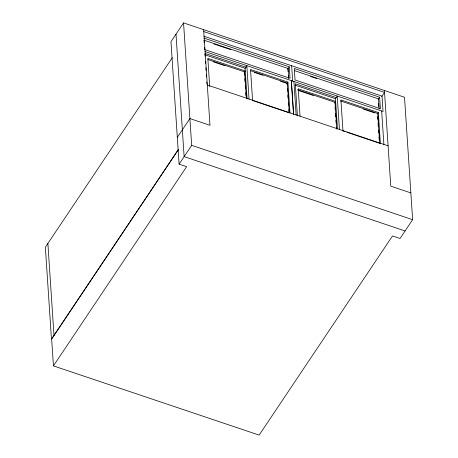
<?xml version="1.0" encoding="UTF-8"?>
<svg xmlns="http://www.w3.org/2000/svg" width="458" height="458" viewBox="0 0 458 458"><rect width="100%" height="100%" fill="white"/><g stroke="black" fill="none" stroke-linecap="round" stroke-linejoin="round"><path stroke-width="0.69" d="M178.488 149.394L51.662 339.109L53.443 365.89L259.131 435.1L392.517 235.939L400.052 238.475L412.635 219.685L404.506 97.245L183.549 22.9L170.966 41.689L179.095 164.13L186.629 166.666L53.443 365.89M172.26 57.742L45.365 247.211L51.462 339.04L178.362 149.571M177.32 137.348L189.904 118.559L209.987 125.315L203.638 29.661M179.095 164.13L191.679 145.341L183.549 22.9M244.194 72.547L245.248 70.967L207.84 58.384L209.712 86.556M287.813 68.946L289.25 66.799L203.884 38.071M286.88 83.688L287.939 82.108L250.526 69.519L252.587 100.514M334.586 102.958L335.64 101.384L298.227 88.795L300.053 116.263M378.205 99.357L379.642 97.211L294.276 68.488L295.038 79.978L380.403 108.706L379.642 97.211M381.76 96.552L384.543 92.396L203.764 31.573M377.627 113.573L378.331 112.525L340.918 99.936L342.979 130.931L344.983 131.601M203.942 36.239L382.024 96.14L383.043 111.46L204.961 51.542M204.108 40.218L288.122 68.488L288.746 77.952M294.494 70.635L378.508 98.899L379.184 109.044M214.018 44.014L230.958 49.716M310.507 76.48L316.604 78.53M204.898 53.391L246.232 67.297M336.619 97.714L295.29 83.808L297.419 115.88M204.818 54.748L245.219 68.339M295.21 85.159L335.611 98.756M250.566 70.687L287.309 83.047L289.273 112.634M340.288 100.874L377.701 113.464L379.665 143.045M254.322 72.41L263.007 75.33M280.376 81.175L286.387 83.201M363.417 109.118L374.776 112.937M207.875 59.546L244.624 71.906L246.352 97.972M297.603 89.734L335.01 102.323L336.79 129.087M213.64 61.945L224.998 65.763M298.015 90.335L313.381 95.504M207.314 84.999L388.092 145.827M253.251 100.737L289.33 112.88M346.987 132.276L380.386 143.514L378.331 112.525M410.855 192.904L390.771 186.143L384.417 90.484M191.679 145.341L412.635 219.685M405.084 230.958L184.133 156.613L175.998 34.173M381.669 111.025L383.89 144.528M378.526 103.336L378.755 106.714M377.638 116.653L377.821 119.475M378.056 122.996L378.291 126.517M378.526 130.038L378.714 132.854M378.995 137.085L379.178 139.902M339.452 129.574L337.225 96.071L335.462 98.705L337.466 128.853M335.038 106.926L335.227 109.743M335.462 113.263L335.697 116.784M335.932 120.305L336.115 123.128M336.395 127.353L336.493 128.761M293.91 81.472L296.154 115.302M291.637 65.729L292.651 81.049M291.397 80.625L293.647 114.46M291.277 80.614L293.504 114.111M289.25 66.799L290.017 78.289L204.646 49.567L204.514 47.54M287.87 68.866L288.048 71.568M288.317 75.627L288.494 78.329M287.939 82.108L290 113.103M287.057 83.425L287.149 84.833M287.384 88.354L287.572 91.171M287.853 95.401L288.042 98.218M288.322 102.443L288.506 105.26M288.792 109.485L288.975 112.302M249.06 99.157L246.833 65.66L245.07 68.288L247.108 98.939M244.372 72.284L244.555 75.101M244.79 78.621L244.978 81.444M245.259 85.669L245.448 88.486M245.728 92.711L245.912 95.527M204.016 40.104L204.199 42.806M204.949 54.107L205.092 56.242M205.419 61.235L205.562 63.37M205.848 67.647L206.037 70.498M206.323 74.774L206.461 76.915M206.793 81.902L206.936 84.043M47.878 243.45L53.981 335.285"/></g></svg>
